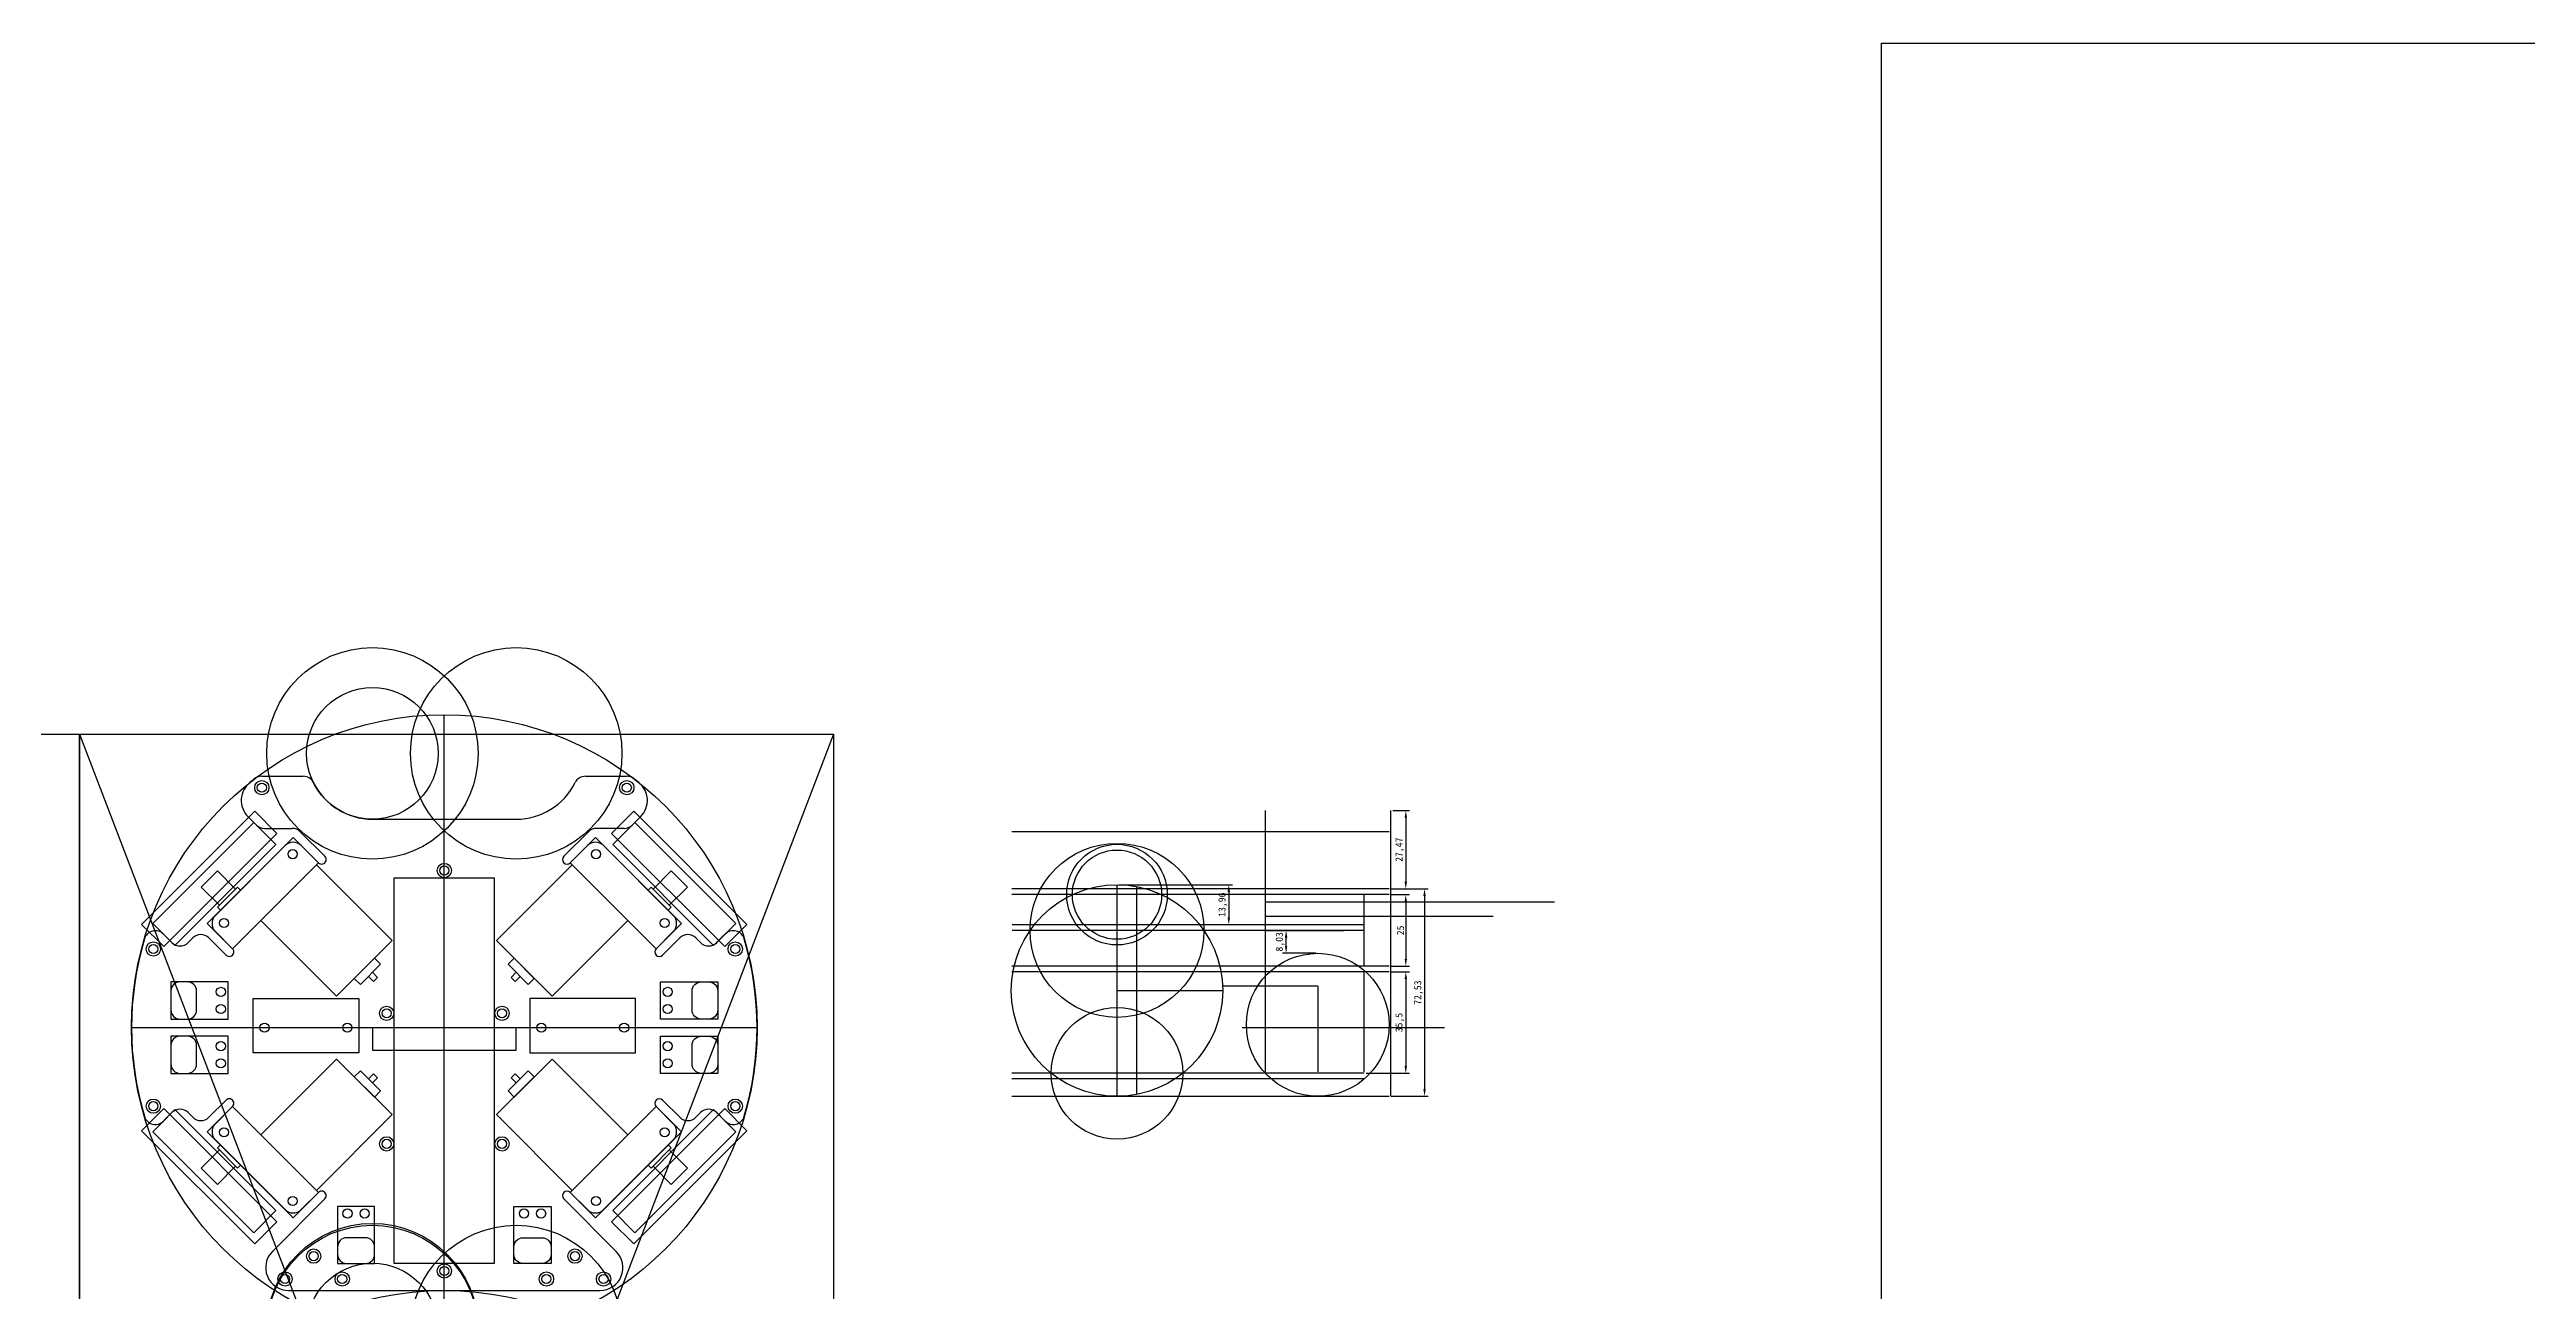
# Model space of a CAD drawing. Header units: millimetres. Extents: x -287 to 5214, y -1967 to 2893.
# Drawn here: x 932 to 1799, y 26 to 460 of the extents above; entities that cross this region are included whole.
import ezdxf

# ---------------------------------------------------------------- set-up
doc = ezdxf.new("R2010")
doc.units = ezdxf.units.MM
for name, color, linetype in [('内切', 7, 'Continuous'), ('外切', 2, 'Continuous'), ('部件', 22, 'Continuous')]:
    doc.layers.add(name, color=color, linetype=linetype)
doc.styles.get("Standard").update_dxf_attribs({"font": ''})
doc.styles.get('Standard').set_extended_font_data('SimSun')
doc.dimstyles.new('ISO-25', dxfattribs={"dimtxt": 2.5, "dimasz": 2.5, "dimexe": 1.25, "dimexo": 0.625, "dimtad": 1, "dimtxsty": 'Standard', "dimcen": 2.5, "dimadec": 0, "dimazin": 0, "dimtfac": 1, "dimtmove": 0, "dimatfit": 3, "dimfxl": 0, "dimarcsym": 0})

# ---------------------------------------------------------------- blocks, each defined once
blk = doc.blocks.new('changdi')
at = {"layer": '部件'}
blk.add_lwpolyline([(-3611.88, 2443.06), (-1791.88, 2443.06), (-1791.88, 13.06), (-3611.88, 13.06)], close=True, dxfattribs=at)
blk = doc.blocks.new('A$C40E74946')
at = {"layer": '部件', "color": 5}
blk.add_lwpolyline([(15, 54), (26, 54), (26, -2), (15, -2)], close=True, dxfattribs=at)
at = {"layer": '部件', "color": 1}
for points in [[(31, 57), (43.5, 57), (43.5, 14.5), (31, 14.5)], [(43.5, 28.5), (43.5, 56), (81, 56), (81, 28.5)], [(17.5, 51), (28.5, 51), (28.5, 1), (17.5, 1)], [(81, 47.3), (84, 47.3), (84, 37.3), (81, 37.3)], [(84, 43.3), (86.5, 43.3), (86.5, 41.3), (84, 41.3)], [(20.5, 30), (29.5, 30), (29.5, 22), (20.5, 22)], [(29.5, 31), (31, 31), (31, 21), (29.5, 21)]]:
    blk.add_lwpolyline(points, close=True, dxfattribs=at)
at = {"layer": '部件', "color": 1, "lineweight": 0}
for centre in [(35, 52.75), (35, 18.75)]:
    blk.add_circle(centre, 1.6, dxfattribs=at)
blk = doc.blocks.new('*D92')
at = {"layer": 'Defpoints', "color": 0}
for p in [(1401.17, 166.7), (1401.18, 94.17), (1413.55, 94.17)]:
    blk.add_point(p, dxfattribs=at)
at = {"layer": '外切', "color": 0, "lineweight": -2}
for p, q in [((1401.8, 166.7), (1414.8, 166.7)), ((1413.55, 164.2), (1413.55, 96.67)), ((1401.81, 94.17), (1414.8, 94.17))]:
    blk.add_line(p, q, dxfattribs=at)
at = {"layer": '外切', "color": 0}
for points in [[(1413.13, 164.2), (1413.97, 164.2), (1413.55, 166.7)], [(1413.13, 96.67), (1413.97, 96.67), (1413.55, 94.17)]]:
    blk.add_solid(points, dxfattribs=at)
at = {"layer": '外切', "color": 0, "insert": (1411.47, 130.43), "char_height": 2.5, "attachment_point": 5, "rotation": 90}
blk.add_mtext('72,53', dxfattribs=at)
blk = doc.blocks.new('*D93')
at = {"layer": 'Defpoints', "color": 0}
for p in [(1401.17, 137.7), (1392.45, 102.2), (1406.99, 102.2)]:
    blk.add_point(p, dxfattribs=at)
at = {"layer": '外切', "color": 0, "lineweight": -2}
for p, q in [((1401.8, 137.7), (1408.24, 137.7)), ((1406.99, 135.2), (1406.99, 104.7)), ((1393.07, 102.2), (1408.24, 102.2))]:
    blk.add_line(p, q, dxfattribs=at)
at = {"layer": '外切', "color": 0}
for points in [[(1406.57, 135.2), (1407.41, 135.2), (1406.99, 137.7)], [(1406.57, 104.7), (1407.41, 104.7), (1406.99, 102.2)]]:
    blk.add_solid(points, dxfattribs=at)
at = {"layer": '外切', "color": 0, "insert": (1404.91, 119.95), "char_height": 2.5, "attachment_point": 5, "rotation": 90}
blk.add_mtext('35,5', dxfattribs=at)
blk = doc.blocks.new('*D94')
at = {"layer": 'Defpoints', "color": 0}
for p in [(1401.17, 164.7), (1401.17, 139.7), (1406.99, 139.7)]:
    blk.add_point(p, dxfattribs=at)
at = {"layer": '外切', "color": 0, "lineweight": -2}
for p, q in [((1401.8, 164.7), (1408.24, 164.7)), ((1406.99, 162.2), (1406.99, 142.2)), ((1401.8, 139.7), (1408.24, 139.7))]:
    blk.add_line(p, q, dxfattribs=at)
at = {"layer": '外切', "color": 0}
for points in [[(1406.57, 162.2), (1407.41, 162.2), (1406.99, 164.7)], [(1406.57, 142.2), (1407.41, 142.2), (1406.99, 139.7)]]:
    blk.add_solid(points, dxfattribs=at)
at = {"layer": '外切', "color": 0, "insert": (1405.12, 152.2), "char_height": 2.5, "attachment_point": 5, "rotation": 90}
blk.add_mtext('25', dxfattribs=at)
blk = doc.blocks.new('*D95')
at = {"layer": 'Defpoints', "color": 0}
for p in [(1401.81, 194.17), (1401.81, 166.7), (1406.99, 166.7)]:
    blk.add_point(p, dxfattribs=at)
at = {"layer": '外切', "color": 0, "lineweight": -2}
for p, q in [((1402.43, 194.17), (1408.24, 194.17)), ((1406.99, 191.67), (1406.99, 169.2)), ((1402.43, 166.7), (1408.24, 166.7))]:
    blk.add_line(p, q, dxfattribs=at)
at = {"layer": '外切', "color": 0}
for points in [[(1406.57, 191.67), (1407.41, 191.67), (1406.99, 194.17)], [(1406.57, 169.2), (1407.41, 169.2), (1406.99, 166.7)]]:
    blk.add_solid(points, dxfattribs=at)
at = {"layer": '外切', "color": 0, "insert": (1404.91, 180.43), "char_height": 2.5, "attachment_point": 5, "rotation": 90}
blk.add_mtext('27,47', dxfattribs=at)
blk = doc.blocks.new('*D97')
at = {"layer": 'Defpoints', "color": 0}
for p in [(1365.09, 152.2), (1376.17, 152.2), (1376.17, 144.17)]:
    blk.add_point(p, dxfattribs=at)
at = {"layer": '外切', "color": 0, "lineweight": -2}
for p, q in [((1375.55, 152.2), (1363.84, 152.2)), ((1365.09, 146.67), (1365.09, 149.7)), ((1375.55, 144.17), (1363.84, 144.17))]:
    blk.add_line(p, q, dxfattribs=at)
at = {"layer": '外切', "color": 0}
for points in [[(1364.67, 149.7), (1365.51, 149.7), (1365.09, 152.2)], [(1364.67, 146.67), (1365.51, 146.67), (1365.09, 144.17)]]:
    blk.add_solid(points, dxfattribs=at)
at = {"layer": '外切', "color": 0, "insert": (1363.01, 148.19), "char_height": 2.5, "attachment_point": 5, "rotation": 90}
blk.add_mtext('8,03', dxfattribs=at)
blk = doc.blocks.new('*D98')
at = {"layer": 'Defpoints', "color": 0}
for p in [(1305.88, 168.16), (1334.83, 154.2), (1345.02, 154.2)]:
    blk.add_point(p, dxfattribs=at)
at = {"layer": '外切', "color": 0, "lineweight": -2}
for p, q in [((1306.51, 168.16), (1346.27, 168.16)), ((1345.02, 165.66), (1345.02, 156.7)), ((1335.45, 154.2), (1346.27, 154.2))]:
    blk.add_line(p, q, dxfattribs=at)
at = {"layer": '外切', "color": 0}
for points in [[(1344.6, 165.66), (1345.44, 165.66), (1345.02, 168.16)], [(1344.6, 156.7), (1345.44, 156.7), (1345.02, 154.2)]]:
    blk.add_solid(points, dxfattribs=at)
at = {"layer": '外切', "color": 0, "insert": (1342.94, 161.18), "char_height": 2.5, "attachment_point": 5, "rotation": 90}
blk.add_mtext('13,96', dxfattribs=at)

msp = doc.modelspace()

# ---------------------------------------------------------------- linework, layer by layer
at = {"layer": '内切'}
for p, q in [((942.62, 220.85), (1206.69, -467.62)), ((1206.69, 220.85), (942.62, -467.62)), ((1305.881, 168.155), (1305.881, 94.155)), ((1312.881, 94.823), (1312.881, 167.487)), ((1392.447, 139.699), (1392.447, 164.699)), ((1305.881, 131.155), (1342.881, 131.155)), ((1392.447, 102.699), (1392.447, 137.699)), ((1349.711, 118.173), (1420.541, 118.173))]:
    msp.add_line(p, q, dxfattribs=at)
at = {"layer": '内切', "color": 4}
msp.add_line((1376.171, 132.699), (1376.171, 102.699), dxfattribs=at)
at = {"layer": '内切'}
for points in [[(974.669, 130.979), (974.669, 124.379, 0.4142136), (977.869, 121.179), (980.469, 121.179, 0.4142136), (983.669, 124.379), (983.669, 130.979, 0.4142136), (980.469, 134.179), (977.869, 134.179, 0.4142136)], [(1166.111, 130.979), (1166.111, 124.379, -0.4142136), (1162.911, 121.179), (1160.311, 121.179, -0.4142136), (1157.111, 124.379), (1157.111, 130.979, -0.4142136), (1160.311, 134.179), (1162.911, 134.179, -0.4142136)], [(974.669, 111.979), (974.669, 105.379, 0.4142136), (977.869, 102.179), (980.469, 102.179, 0.4142136), (983.669, 105.379), (983.669, 111.979, 0.4142136), (980.469, 115.179), (977.869, 115.179, 0.4142136)], [(1166.111, 111.979), (1166.111, 105.379, -0.4142136), (1162.911, 102.179), (1160.311, 102.179, -0.4142136), (1157.111, 105.379), (1157.111, 111.979, -0.4142136), (1160.311, 115.179), (1162.911, 115.179, -0.4142136)], [(1036.205, 35.64), (1042.805, 35.64, 0.4142136), (1046.005, 38.84), (1046.005, 41.44, 0.4142136), (1042.805, 44.64), (1036.205, 44.64, 0.4142136), (1033.005, 41.44), (1033.005, 38.84, 0.4142136)], [(1104.575, 35.64), (1097.975, 35.64, -0.4142136), (1094.775, 38.84), (1094.775, 41.44, -0.4142136), (1097.975, 44.64), (1104.575, 44.64, -0.4142136), (1107.775, 41.44), (1107.775, 38.84, -0.4142136)]]:
    msp.add_lwpolyline(points, format="xyb", close=True, dxfattribs=at)
msp.add_lwpolyline([(1045.39, 118.179), (1095.39, 118.179), (1095.39, 110.179), (1045.39, 110.179)], close=True, dxfattribs=at)
for centre in [(1006.509, 202.14), (1134.271, 202.14), (1017.284, 178.853), (1070.39, 173.14), (1123.496, 178.853), (993.242, 154.812), (1147.538, 154.812), (968.539, 145.673), (1172.241, 145.673), (992.169, 130.679), (1148.611, 130.679), (992.169, 124.679), (1050.189, 123.179), (1090.591, 123.179), (1148.611, 124.679), (992.169, 111.679), (1007.437, 118.179), (1036.437, 118.179), (1104.343, 118.179), (1133.343, 118.179), (1148.611, 111.679), (992.169, 105.679), (1148.611, 105.679), (968.539, 90.685), (1172.241, 90.685), (993.242, 81.546), (1050.189, 77.5), (1090.591, 77.5), (1147.538, 81.546), (1017.284, 57.504), (1036.505, 53.14), (1042.505, 53.14), (1098.275, 53.14), (1104.275, 53.14), (1123.496, 57.504), (1024.643, 38.215), (1116.137, 38.215), (1014.643, 30.215), (1034.643, 30.215), (1070.39, 33.04), (1106.137, 30.215), (1126.137, 30.215)]:
    msp.add_circle(centre, 1.6, dxfattribs=at)
at = {"layer": '外切'}
for p, q in [((1006.509, 206.14), (1021.001, 206.14)), ((1119.779, 206.14), (1134.271, 206.14)), ((1001.636, 192.027), (1004.604, 189.058)), ((1045.225, 191.106), (1095.555, 191.106)), ((1139.144, 192.027), (1136.176, 189.058)), ((1357.817, 154.199), (1357.817, 194.199)), ((1401.807, 94.17), (1401.807, 194.17)), ((1007.432, 187.887), (1017.129, 187.887)), ((1019.958, 186.715), (1028.562, 178.111)), ((1120.822, 186.715), (1112.218, 178.111)), ((1133.348, 187.887), (1123.651, 187.887)), ((990.237, 157.463), (1014.632, 181.858)), ((1020.289, 181.858), (1026.299, 175.848)), ((1120.491, 181.858), (1114.481, 175.848)), ((1150.543, 157.463), (1126.148, 181.858)), ((1357.817, 102.199), (1357.817, 162.199)), ((1357.817, 162.199), (1459.1, 162.199)), ((1357.817, 102.199), (1357.817, 157.199)), ((1357.817, 157.199), (1437.61, 157.199)), ((972.044, 150.907), (975.034, 147.918)), ((980.691, 147.918), (982.317, 149.544)), ((987.974, 149.544), (993.984, 143.533)), ((990.237, 151.807), (996.247, 145.796)), ((1150.543, 151.807), (1144.533, 145.796)), ((1152.806, 149.544), (1146.796, 143.533)), ((1160.089, 147.918), (1158.463, 149.544)), ((1168.736, 150.907), (1165.746, 147.918)), ((1357.817, 102.199), (1357.817, 152.199)), ((1357.817, 152.199), (1385.27, 152.199)), ((1376.171, 132.699), (1342.849, 132.699)), ((972.044, 85.45), (975.034, 88.44)), ((980.691, 88.44), (982.317, 86.813)), ((987.974, 86.814), (993.984, 92.824)), ((990.237, 84.551), (996.247, 90.561)), ((1150.543, 84.551), (1144.533, 90.561)), ((1152.806, 86.814), (1146.796, 92.824)), ((1160.089, 88.44), (1158.463, 86.813)), ((1168.736, 85.45), (1165.746, 88.44)), ((1269.1, 94.15), (1401.171, 94.17)), ((990.237, 78.894), (1014.632, 54.499)), ((1150.543, 78.894), (1126.148, 54.499)), ((1010.188, 39.872), (1028.562, 58.247)), ((1020.289, 54.499), (1026.299, 60.51)), ((1130.592, 39.872), (1112.218, 58.247)), ((1120.491, 54.499), (1114.481, 60.51)), ((1012.188, 48.215), (1012.188, 48.215)), ((1015.845, 26.215), (1124.935, 26.215))]:
    msp.add_line(p, q, dxfattribs=at)
for centre, radius in [((1305.881, 152.199), 30.433), ((1305.881, 164.699), 17.614), ((1305.881, 164.699), 15.614), ((1305.881, 131.155), 37), ((1376.171, 119.173), 25), ((1305.881, 102.199), 23.034)]:
    msp.add_circle(centre, radius, dxfattribs=at)
for centre, radius, start, end in [((1007.293, 197.683), 8, 128.43654, 224.99936), ((1070.39, 118.179), 109.5, 127.265527, 128.43654), ((1006.509, 202.14), 4, 90, 127.265527), ((1021.001, 202.14), 4, 26.35204, 90), ((1045.225, 214.14), 23.034, 206.35204, 270), ((1095.555, 214.14), 23.034, 270, 333.64796), ((1119.779, 202.14), 4, 90, 153.64796), ((1134.271, 202.14), 4, 52.734473, 90), ((1070.39, 118.179), 109.5, 51.56346, 52.734473), ((1133.487, 197.683), 8, 315.00064, 51.56346), ((1007.432, 191.887), 4, 224.99936, 270), ((1017.461, 179.03), 4, 44.99936, 134.99936), ((1017.129, 183.887), 4, 44.99936, 90), ((1123.319, 179.03), 4, 45.00064, 135.00064), ((1123.651, 183.887), 4, 90, 135.00064), ((1133.348, 191.887), 4, 270, 315.00064), ((1027.431, 176.979), 1.6, 224.99936, 44.99936), ((1113.349, 176.979), 1.6, 135.00064, 315.00064), ((993.065, 154.635), 4, 134.99936, 224.99936), ((1147.715, 154.635), 4, 315.00064, 45.00064), ((1070.39, 118.179), 109.5, 163.535865, 196.464135), ((969.216, 148.079), 4, 44.99936, 163.535865), ((977.862, 150.746), 4, 224.99936, 314.99936), ((985.146, 146.716), 4, 44.99936, 134.99936), ((1155.634, 146.716), 4, 45.00064, 135.00064), ((1162.918, 150.746), 4, 225.00064, 315.00064), ((1171.564, 148.079), 4, 16.464135, 135.00064), ((1070.39, 118.179), 109.5, 343.535865, 16.464135), ((995.116, 144.665), 1.6, 224.99936, 44.99936), ((1145.664, 144.665), 1.6, 135.00064, 315.00064), ((969.216, 88.278), 4, 196.464135, 315.00064), ((977.862, 85.611), 4, 45.00064, 135.00064), ((985.146, 89.642), 4, 225.00064, 315.00064), ((995.116, 91.693), 1.6, 315.00064, 135.00064), ((1145.664, 91.693), 1.6, 44.99936, 224.99936), ((1155.634, 89.642), 4, 224.99936, 314.99936), ((1162.918, 85.611), 4, 44.99936, 134.99936), ((1171.564, 88.278), 4, 224.99936, 343.535865), ((993.065, 81.722), 4, 135.00064, 225.00064), ((1147.715, 81.722), 4, 314.99936, 44.99936), ((1027.431, 59.378), 1.6, 315.00064, 135.00064), ((1113.349, 59.378), 1.6, 44.99936, 224.99936), ((1017.461, 57.328), 4, 225.00064, 315.00064), ((1123.319, 57.328), 4, 224.99936, 314.99936), ((1015.845, 34.215), 8, 135.00064, 270), ((1124.935, 34.215), 8, 270, 44.99936)]:
    msp.add_arc(centre, radius, start, end, dxfattribs=at)
at = {"layer": '部件'}
for p, q in [((1070.39, 8.679), (1070.39, 227.679)), ((960.89, 118.179), (1179.89, 118.179))]:
    msp.add_line(p, q, dxfattribs=at)
at = {"layer": '部件', "color": 1}
for p, q in [((1401.171, 186.699), (1269.1, 186.699)), ((1401.171, 166.699), (1269.1, 166.699)), ((1401.171, 164.699), (1269.1, 164.699)), ((1401.171, 139.699), (1269.1, 139.699)), ((1401.171, 137.699), (1269.1, 137.699))]:
    msp.add_line(p, q, dxfattribs=at)
at = {"layer": '部件', "color": 3}
for p, q in [((1392.503, 154.199), (1269.157, 154.199)), ((1392.503, 152.199), (1269.157, 152.199)), ((1392.447, 102.199), (1269.1, 102.199)), ((1392.447, 100.199), (1269.1, 100.199))]:
    msp.add_line(p, q, dxfattribs=at)
at = {"layer": '部件', "color": 4}
for points in [[(446.08, 220.85), (942.62, 220.85), (942.62, -272.61), (446.08, -272.61)], [(942.62, 220.85), (1206.69, 220.85), (1206.69, -467.62), (942.62, -467.62)]]:
    msp.add_lwpolyline(points, close=True, dxfattribs=at)
at = {"layer": '部件', "color": 3}
msp.add_lwpolyline([(1087.89, 170.64), (1087.89, 35.64), (1052.89, 35.64), (1052.89, 170.64)], close=True, dxfattribs=at)
at = {"layer": '部件'}
for points in [[(994.669, 121.179), (994.669, 134.179), (974.669, 134.179), (974.669, 121.179)], [(1146.111, 121.179), (1146.111, 134.179), (1166.111, 134.179), (1166.111, 121.179)], [(994.669, 102.179), (994.669, 115.179), (974.669, 115.179), (974.669, 102.179)], [(1146.111, 102.179), (1146.111, 115.179), (1166.111, 115.179), (1166.111, 102.179)], [(1046.005, 55.64), (1033.005, 55.64), (1033.005, 35.64), (1046.005, 35.64)], [(1094.775, 55.64), (1107.775, 55.64), (1107.775, 35.64), (1094.775, 35.64)]]:
    msp.add_lwpolyline(points, close=True, dxfattribs=at)
at = {"layer": '部件', "color": 6}
for points in [[(1040.45, 109.35), (1003.45, 109.35), (1003.45, 128.35), (1040.45, 128.35)], [(1100.33, 109.35), (1137.33, 109.35), (1137.33, 128.35), (1100.33, 128.35)]]:
    msp.add_lwpolyline(points, close=True, dxfattribs=at)
at = {"layer": '部件'}
for centre, radius in [((1045.225, 214.14), 37), ((1095.555, 214.14), 37), ((1045.225, 214.14), 23.034), ((1070.39, 118.179), 109.5), ((1305.881, 131.155), 37), ((1045.225, 12.676), 37), ((1045.225, 12.676), 23.034), ((1070.39, -83.285), 109.5)]:
    msp.add_circle(centre, radius, dxfattribs=at)
at = {"layer": '部件', "color": 1}
for centre in [(1006.509, 202.14), (1134.271, 202.14), (1070.39, 173.14), (968.539, 145.673), (1172.241, 145.673), (1050.189, 123.179), (1090.591, 123.179), (968.539, 90.685), (1172.241, 90.685), (1050.189, 77.5), (1090.591, 77.5), (1024.643, 38.215), (1070.39, 33.04), (1116.137, 38.215), (1014.643, 30.215), (1034.643, 30.215), (1106.137, 30.215), (1126.137, 30.215)]:
    msp.add_circle(centre, 2.5, dxfattribs=at)
at = {"layer": '部件', "color": 4}
for centre in [(1045.225, 12.012), (1095.555, 12.012)]:
    msp.add_circle(centre, 37, dxfattribs=at)

# ---------------------------------------------------------------- block references
at = {"color": 1}
for p, rotation in [((955.235, 166.303), 314.9993600958511), ((1185.545, 70.055), 134.9993600958326)]:
    msp.add_blockref('A$C40E74946', p, dxfattribs=dict(at, rotation=rotation))
at = {"color": 1, "xscale": -1}
for p, rotation in [((1185.545, 166.303), 45.00063990414895), ((955.235, 70.055), 225.0006399041673)]:
    msp.add_blockref('A$C40E74946', p, dxfattribs=dict(at, rotation=rotation))
at = {"layer": '部件'}
msp.add_blockref('changdi', (5185.407, -1980.461), dxfattribs=at)

# ---------------------------------------------------------------- dimensions: what is measured, and where the dimension line sits
at = {"layer": '外切'}
for base, p1, p2, picture, middle in [((1406.99, 166.699), (1401.807, 194.17), (1401.807, 166.699), '*D95', (1404.907, 180.435)), ((1345.02, 154.199), (1305.881, 168.155), (1334.829, 154.199), '*D98', (1342.937, 161.177)), ((1413.55, 94.17), (1401.171, 166.699), (1401.182, 94.17), '*D92', (1411.467, 130.435)), ((1406.99, 139.699), (1401.171, 164.699), (1401.171, 139.699), '*D94', (1405.115, 152.199)), ((1365.09, 152.199), (1376.171, 144.173), (1376.171, 152.199), '*D97', (1363.007, 148.186)), ((1406.99, 102.199), (1401.171, 137.699), (1392.447, 102.199), '*D93', (1404.907, 119.949))]:
    dim = msp.add_linear_dim(base=base, p1=p1, p2=p2, angle=90, dimstyle='ISO-25', dxfattribs=at)
    dim.commit()
    dim.dimension.update_dxf_attribs({"geometry": picture, "text_midpoint": middle})

doc.saveas('drawing.dxf')
